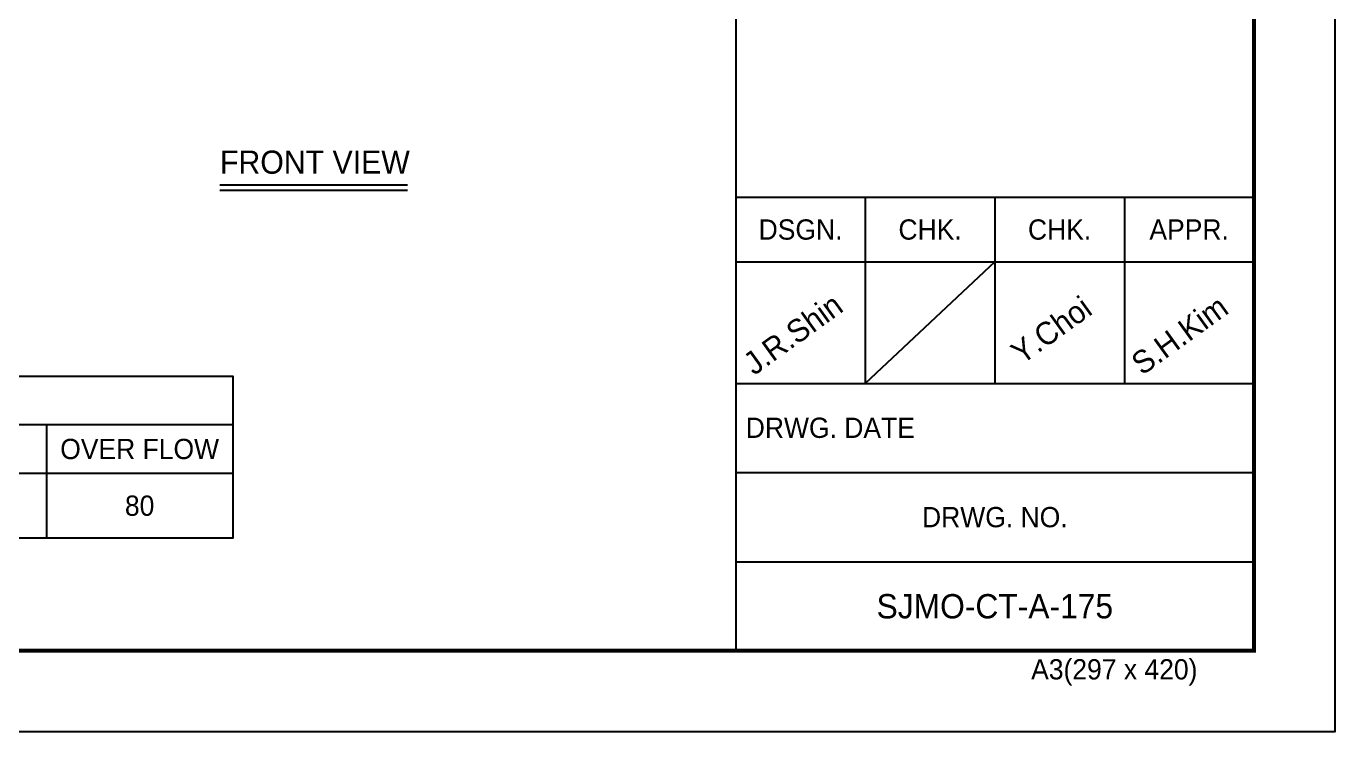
# Model space of a CAD drawing. Header units: millimetres. Extents: x -17070 to 41831, y -291348 to 30635.
# Drawn here: x 30512 to 41831, y 9840 to 15938 of the extents above; entities that cross this region are included whole.
import ezdxf
from ezdxf.enums import TextEntityAlignment as Align

# ---------------------------------------------------------------- set-up
doc = ezdxf.new("R2010")
doc.units = ezdxf.units.MM
for name, color, linetype in [('냉각탑_box', 1, 'Continuous'), ('냉각탑_form', 1, 'Continuous'), ('냉각탑_text', 3, 'Continuous')]:
    doc.layers.add(name, color=color, linetype=linetype)
doc.styles.add('돋움', font='Dotum.ttf')

msp = doc.modelspace()

# ---------------------------------------------------------------- linework, layer by layer
at = {"layer": 'Defpoints'}
msp.add_lwpolyline([(12424, 30635.1), (41831.2, 30635.1), (41831.2, 9840), (12424, 9840)], close=True, dxfattribs=at)
at = {"layer": '냉각탑_box'}
for p, q in [((32186.1, 14568.5), (33809.4, 14568.5)), ((32186.1, 14521.8), (33809.4, 14521.8)), ((26908.7, 12494.5), (32298.7, 12494.5)), ((30688.7, 12494.5), (30688.7, 11514.5)), ((17248.7, 12074.5), (32298.7, 12074.5))]:
    msp.add_line(p, q, dxfattribs=at)
msp.add_lwpolyline([(17248.7, 12914.5), (32298.7, 12914.5), (32298.7, 11514.5), (17248.7, 11514.5)], close=True, dxfattribs=at)
at = {"layer": '냉각탑_form'}
for p, q in [((36649.9, 22898.2), (36649.9, 10540.2)), ((36649.9, 14461.2), (41131, 14461.2)), ((37770.2, 14461.2), (37770.2, 12850.8)), ((38890.4, 14461.2), (38890.4, 12850.8)), ((40010.7, 14461.2), (40010.7, 12850.8)), ((36649.9, 13901), (41131, 13901)), ((38890.4, 13901), (37770.2, 12850.8)), ((36649.9, 12850.8), (41131, 12850.8)), ((36649.9, 12080.6), (41131, 12080.6)), ((36649.9, 11310.4), (41131, 11310.4))]:
    msp.add_line(p, q, dxfattribs=at)
at = {"layer": '냉각탑_form', "const_width": 35}
msp.add_lwpolyline([(13124.1, 29935), (13124.1, 10540.2), (41131, 10540.2), (41131, 29935)], close=True, dxfattribs=at)

# ---------------------------------------------------------------- texts
at = {"layer": '냉각탑_form', "style": '돋움'}
for s, p in [('DSGN.', (37210, 14181.1)), ('CHK.', (38330.3, 14181.1)), ('CHK.', (39450.6, 14181.1)), ('APPR.', (40570.8, 14181.1)), ('DRWG. NO.', (38890.4, 11695.5))]:
    msp.add_text(s, height=175.04, dxfattribs=at).set_placement(p, align=Align.MIDDLE_CENTER)
for s, height, p in [('DRWG. DATE', 175.04, (36736.1, 12380.1)), ('A3(297 x 420)', 175.043, (39204.5, 10292.6))]:
    msp.add_text(s, height=height, dxfattribs=at).set_placement(p)
at = {"layer": '냉각탑_text', "style": '돋움'}
for s, height, p in [('FRONT VIEW', 199.97, (33009.6, 14763.2)), ('OVER FLOW', 175, (31493.7, 12284.5)), ('80', 175, (31493.7, 11794.5)), ('SJMO-CT-A-175', 210.051, (38890.4, 10925.3))]:
    msp.add_text(s, height=height, dxfattribs=at).set_placement(p, align=Align.MIDDLE_CENTER)
for s, p in [('J.R.Shin', (36808.2, 12914.9)), ('Y.Choi', (39123.6, 13008.3)), ('S.H.Kim', (40164.7, 12914.9))]:
    msp.add_text(s, height=196.05, rotation=35.81856, dxfattribs=at).set_placement(p)

doc.saveas('drawing.dxf')
